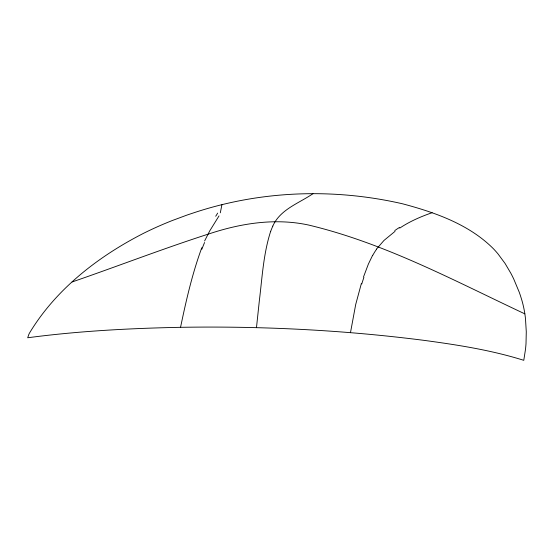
<?xml version="1.0" encoding="UTF-8"?>
<svg xmlns="http://www.w3.org/2000/svg" width="554" height="554" viewBox="0 0 554 554"><rect width="100%" height="100%" fill="white"/><g stroke="black" fill="none" stroke-linecap="round" stroke-linejoin="round"><path stroke-width="0.83" d="M256.474 327.663L259.334 300.794C262.187 277.526 263.406 253.732 270.671 231.295M221.919 204.758L220.305 212.819M350.474 332.677L355.696 304.527L361.36 283.53M180.549 327.317C262.111 326.001 343.826 330.039 424.752 340.454C458.123 344.969 491.578 350.204 523.779 360.322L525.448 349.643A275.56 171.913 -15.1 0 0 526.016 343.494L526.279 331.763L525.483 318.702A277.249 172.966 -15.1 0 0 521.965 300.607L520.649 296.335A344.235 214.765 -15.1 0 0 519.167 292.02L513.731 279.015A352.344 219.82 -15.1 0 0 510.864 273.295L505.089 263.489L498.004 253.898A204.578 127.635 -15.1 0 0 493.392 248.732C469.079 224.335 435.098 212.445 402.543 203.796C333.252 187.875 259.521 190.514 192.051 213.38A258.988 161.581 -15.1 0 0 186.83 215.132L172.28 220.534A239.605 149.483 -15.1 0 0 143.576 233.303C98.21 256.474 55.85 289.167 29.369 333.279A37.942 23.67 -15.1 0 0 28.725 334.734L27.7 337.76C78.363 331.05 129.484 328.328 180.549 327.317C186.144 300.434 192.307 273.517 201.808 247.7M363.521 276.924L368.362 264.119L372.641 255.256M204.613 240.955L209.717 230.942L219.01 215.915M272.824 226.025C280.241 209.315 298.925 203.339 312.968 193.685M376.568 248.995L383.998 240.429L395.023 231.357M399.746 228.096C409.731 221.427 420.825 216.607 432.141 212.701M72.082 281.972C118.625 265.927 164.545 248.067 211.448 233.089C242.576 223.013 276.121 218.034 308.467 225.014C384.718 243.137 454.384 280.802 524.853 313.862M270.691 231.35A52.18 17.589 -87.3 0 1 272.838 226.087M217.639 213.117A274.195 68.952 -9.2 0 1 215.693 216.247M201.864 249.224A69.548 13.601 -77.7 0 1 204.578 242.513M361.755 283.96A186.885 93.972 -86.5 0 1 363.895 277.381M372.717 255.408A72.2 38.358 -87.9 0 1 376.623 249.134M394.773 230.589A320.15 187.875 82.3 0 1 399.531 227.396"/></g></svg>
